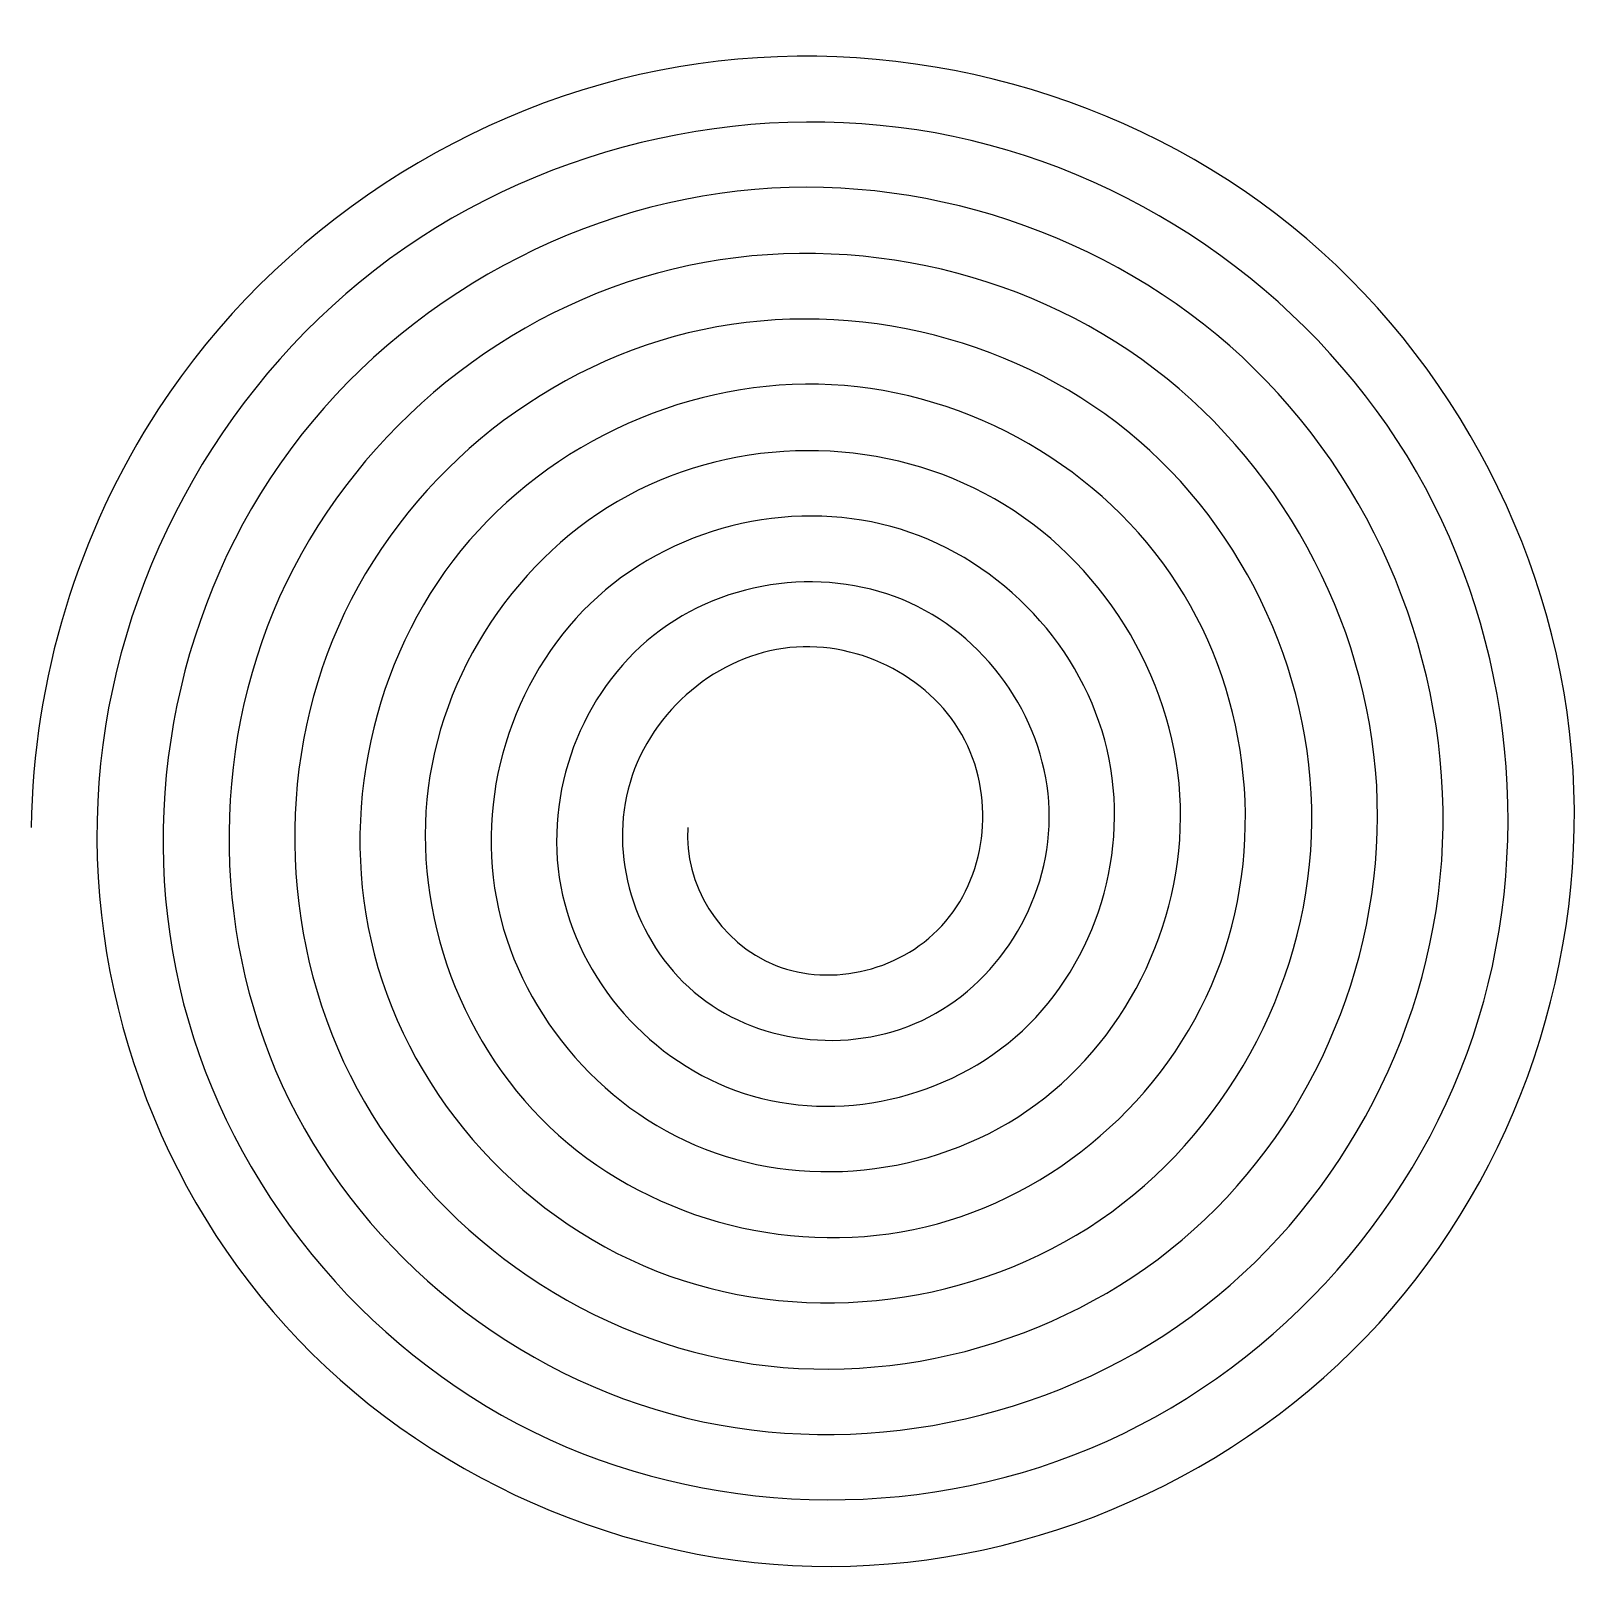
# Model space of a CAD drawing. Header units: millimetres. Extents: x -7.2 to 7, y -6.8 to 7.3.
import ezdxf

# ---------------------------------------------------------------- set-up
doc = ezdxf.new("R2010")
doc.units = ezdxf.units.MM
doc.layers.get('0').update_dxf_attribs({"linetype": 'CONTINUOUS'})

msp = doc.modelspace()

# ---------------------------------------------------------------- linework, layer by layer
msp.add_open_spline([(-1.2, 0), (-1.24, -0.506), (-0.916, -1.054), (-0.397, -1.26), (0.112, -1.461), (0.772, -1.31), (1.157, -0.856), (1.535, -0.411), (1.614, 0.3), (1.303, 0.849), (0.997, 1.388), (0.327, 1.73), (-0.331, 1.636), (-0.978, 1.543), (-1.573, 1.026), (-1.746, 0.35), (-1.917, -0.315), (-1.663, -1.097), (-1.089, -1.547), (-0.522, -1.99), (0.328, -2.08), (1.003, -1.73), (1.669, -1.386), (2.127, -0.626), (2.101, 0.164), (2.076, 0.943), (1.575, 1.713), (0.829, 2.052), (0.093, 2.387), (-0.85, 2.282), (-1.514, 1.755), (-2.17, 1.235), (-2.522, 0.322), (-2.361, -0.538), (-2.202, -1.389), (-1.544, -2.151), (-0.685, -2.429), (0.164, -2.704), (1.176, -2.488), (1.856, -1.856), (2.53, -1.23), (2.848, -0.216), (2.63, 0.713), (2.415, 1.634), (1.678, 2.436), (0.742, 2.725), (-0.186, 3.012), (-1.277, 2.781), (-2.024, 2.109), (-2.765, 1.443), (-3.139, 0.364), (-2.95, -0.648), (-2.763, -1.651), (-2.025, -2.555), (-1.043, -2.938), (-0.07, -3.317), (1.113, -3.169), (1.98, -2.531), (2.841, -1.897), (3.363, -0.799), (3.295, 0.3), (3.228, 1.39), (2.578, 2.446), (1.602, 3.003), (0.632, 3.555), (-0.631, 3.595), (-1.655, 3.081), (-2.672, 2.57), (-3.422, 1.523), (-3.572, 0.364), (-3.72, -0.787), (-3.269, -2.017), (-2.381, -2.81), (-1.499, -3.598), (-0.208, -3.93), (0.971, -3.648), (2.143, -3.367), (3.172, -2.485), (3.627, -1.338), (4.08, -0.199), (3.952, 1.173), (3.271, 2.227), (2.594, 3.275), (1.386, 3.981), (0.111, 4.046), (-1.156, 4.111), (-2.456, 3.538), (-3.273, 2.531), (-4.085, 1.529), (-4.397, 0.121), (-4.066, -1.154), (-3.722, -2.481), (-2.683, -3.627), (-1.364, -4.098), (-0.085, -4.555), (1.423, -4.367), (2.567, -3.585), (3.698, -2.811), (4.444, -1.475), (4.498, -0.078), (4.551, 1.31), (3.918, 2.725), (2.819, 3.618), (1.726, 4.507), (0.197, 4.858), (-1.197, 4.519), (-2.584, 4.181), (-3.806, 3.167), (-4.393, 1.838), (-4.978, 0.515), (-4.92, -1.09), (-4.222, -2.386), (-3.527, -3.674), (-2.21, -4.627), (-0.742, -4.88), (0.719, -5.131), (2.3, -4.681), (3.423, -3.674), (4.54, -2.673), (5.179, -1.139), (5.093, 0.385), (5.007, 1.901), (4.202, 3.375), (2.948, 4.275), (1.699, 5.17), (0.029, 5.476), (-1.477, 5.066), (-2.976, 4.658), (-4.284, 3.548), (-4.93, 2.107), (-5.573, 0.674), (-5.547, -1.059), (-4.842, -2.491), (-4.14, -3.916), (-2.777, -5.015), (-1.21, -5.395), (0.351, -5.773), (2.086, -5.431), (3.399, -4.466), (4.707, -3.505), (5.573, -1.943), (5.687, -0.3), (5.801, 1.336), (5.166, 3.024), (3.978, 4.189), (2.796, 5.35), (1.085, 5.972), (-0.589, 5.83), (-2.297, 5.685), (-3.935, 4.746), (-4.929, 3.32), (-5.908, 1.917), (-6.243, 0.069), (-5.807, -1.61), (-5.373, -3.279), (-4.18, -4.749), (-2.612, -5.521), (-1.052, -6.289), (0.854, -6.352), (2.48, -5.671), (4.097, -4.993), (5.409, -3.589), (5.974, -1.905), (6.537, -0.228), (6.35, 1.698), (5.456, 3.251), (4.567, 4.796), (2.991, 5.945), (1.224, 6.314), (-0.536, 6.682), (-2.458, 6.271), (-3.926, 5.195), (-5.388, 4.124), (-6.377, 2.409), (-6.566, 0.584), (-6.756, -1.253), (-6.13, -3.173), (-4.873, -4.557), (-3.624, -5.932), (-1.77, -6.755), (0.109, -6.751), (1.978, -6.747), (3.843, -5.925), (5.115, -4.527), (6.381, -3.136), (7.04, -1.196), (6.874, 0.699), (6.707, 2.603), (5.707, 4.432), (4.172, 5.607), (2.651, 6.772), (0.626, 7.276), (-1.284, 6.95), (-3.196, 6.623), (-4.965, 5.467), (-6.036, 3.825), (-6.772, 2.698), (-7.182, 1.355), (-7.2, 0)], degree=3, knots=[0, 0, 0, 0, 1.265733, 1.265733, 1.265733, 2.5045, 2.5045, 2.5045, 3.719186, 3.719186, 3.719186, 4.912168, 4.912168, 4.912168, 6.085433, 6.085433, 6.085433, 7.240663, 7.240663, 7.240663, 8.379298, 8.379298, 8.379298, 9.502583, 9.502583, 9.502583, 10.611604, 10.611604, 10.611604, 11.707317, 11.707317, 11.707317, 12.790567, 12.790567, 12.790567, 13.862107, 13.862107, 13.862107, 14.922612, 14.922612, 14.922612, 15.972691, 15.972691, 15.972691, 17.012894, 17.012894, 17.012894, 18.043721, 18.043721, 18.043721, 19.06563, 19.06563, 19.06563, 20.079038, 20.079038, 20.079038, 21.084331, 21.084331, 21.084331, 22.081862, 22.081862, 22.081862, 23.071961, 23.071961, 23.071961, 24.054931, 24.054931, 24.054931, 25.031055, 25.031055, 25.031055, 26.000597, 26.000597, 26.000597, 26.963803, 26.963803, 26.963803, 27.920903, 27.920903, 27.920903, 28.872115, 28.872115, 28.872115, 29.817641, 29.817641, 29.817641, 30.757672, 30.757672, 30.757672, 31.692389, 31.692389, 31.692389, 32.665498, 32.665498, 32.665498, 33.608196, 33.608196, 33.608196, 34.54015, 34.54015, 34.54015, 35.466472, 35.466472, 35.466472, 36.38735, 36.38735, 36.38735, 37.302964, 37.302964, 37.302964, 38.213486, 38.213486, 38.213486, 39.119079, 39.119079, 39.119079, 40.019898, 40.019898, 40.019898, 40.916092, 40.916092, 40.916092, 41.807805, 41.807805, 41.807805, 42.695173, 42.695173, 42.695173, 43.578326, 43.578326, 43.578326, 44.45739, 44.45739, 44.45739, 45.332487, 45.332487, 45.332487, 46.203732, 46.203732, 46.203732, 47.071236, 47.071236, 47.071236, 47.935109, 47.935109, 47.935109, 48.795452, 48.795452, 48.795452, 49.672727, 49.672727, 49.672727, 50.535876, 50.535876, 50.535876, 51.394406, 51.394406, 51.394406, 52.24853, 52.24853, 52.24853, 53.098453, 53.098453, 53.098453, 53.944372, 53.944372, 53.944372, 54.786476, 54.786476, 54.786476, 55.624948, 55.624948, 55.624948, 56.459965, 56.459965, 56.459965, 57.300584, 57.300584, 57.300584, 58.135681, 58.135681, 58.135681, 58.965824, 58.965824, 58.965824, 59.791554, 59.791554, 59.791554, 60.621366, 60.621366, 60.621366, 61.443728, 61.443728, 61.443728, 62.2671, 62.2671, 62.2671, 62.831853, 62.831853, 62.831853, 62.831853])

doc.saveas('drawing.dxf')
